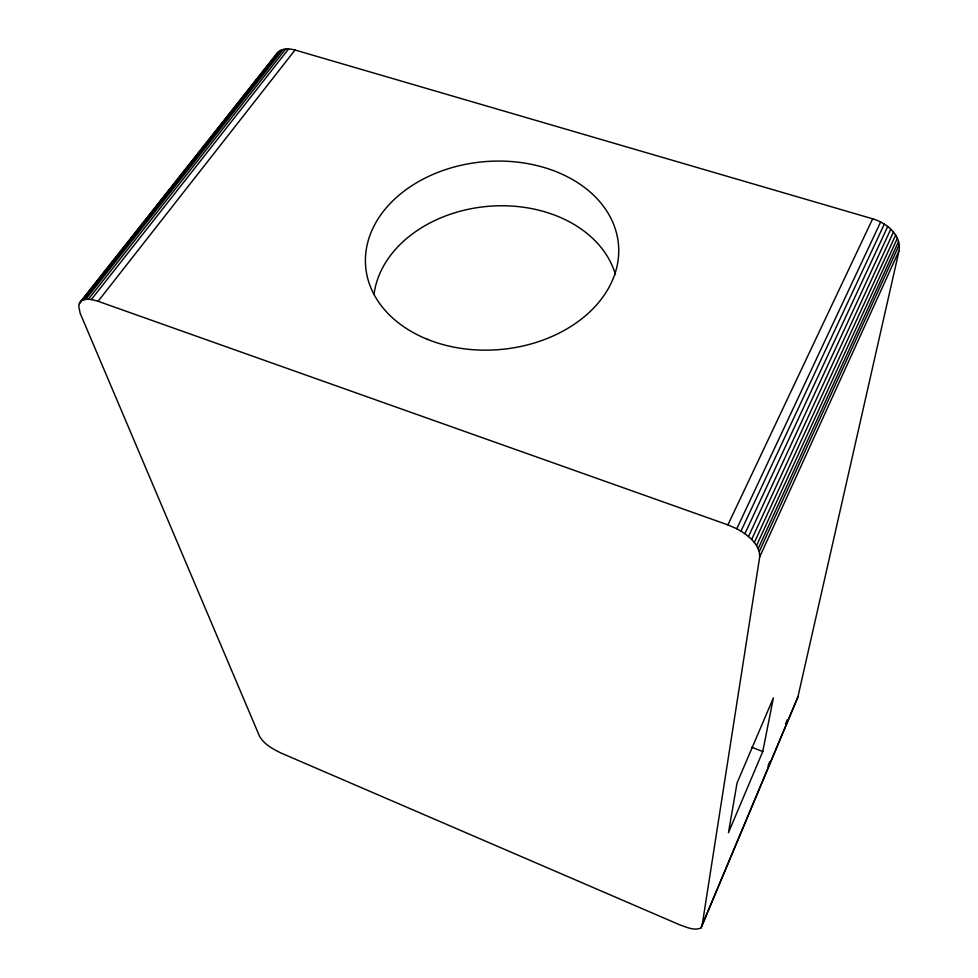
<?xml version="1.0" encoding="UTF-8"?>
<svg xmlns="http://www.w3.org/2000/svg" width="978" height="978" viewBox="0 0 978 978"><rect width="100%" height="100%" fill="white"/><g stroke="black" fill="none" stroke-linecap="round" stroke-linejoin="round"><path stroke-width="1.47" d="M899.063 250.723C901.533 234.854 886.349 222.825 872.669 218.815L295.038 50.012C289.072 48.362 281.383 48.02 277.018 53.264L80.147 302.129L78.692 305.735L80.11 313.131L259.622 736.446C264.402 744.551 273.204 749.246 281.419 753.207L679.771 924.846C686.311 927.071 694.038 930.983 700.945 928.036L797.877 697.057L899.063 250.723L759.698 556.934L701.972 926.386M762.754 751.544L773.39 697.864L737.057 782.975L728.463 832.681L762.754 751.544L751.666 747.18M274.916 57.519L277.018 53.264M700.945 928.036L797.877 697.057M767.95 766.019L769.71 761.813M785.554 723.965L787.314 719.759M759.698 556.934L759.307 551.494L899.308 244.61M759.307 551.494L756.569 545.541L897.401 238.241M758.231 548.56L898.623 241.432M756.569 545.541L754.368 542.484L895.677 235.099M754.368 542.484L751.666 539.477L893.452 232.055M751.666 539.477L748.488 536.543L890.799 229.17M748.488 536.543L744.906 533.744L887.731 226.505M744.906 533.744L740.994 531.127L884.32 224.096M740.994 531.127L736.801 528.756L880.64 221.982M80.147 302.129C84.866 297.288 92.519 299.659 98.093 301.285L727.901 524.88L872.669 218.815M98.093 301.285L295.038 50.012M88.375 299.244L285.747 48.973M91.357 299.525L288.657 48.9M79.181 303.767L278.681 51.626M83.436 299.904L280.71 50.343M85.722 299.378L283.082 49.45M727.901 524.88L736.801 528.756M373.999 294.537A122.617 92.91 -5 0 1 488.535 206.309A122.617 92.91 -5 0 1 615.431 274.561M427.313 339.293A126.883 94.255 -5 0 0 618.732 251.859A126.883 94.255 -5 0 0 430.198 175.649A126.883 94.255 -5 0 0 427.313 339.293"/></g></svg>
